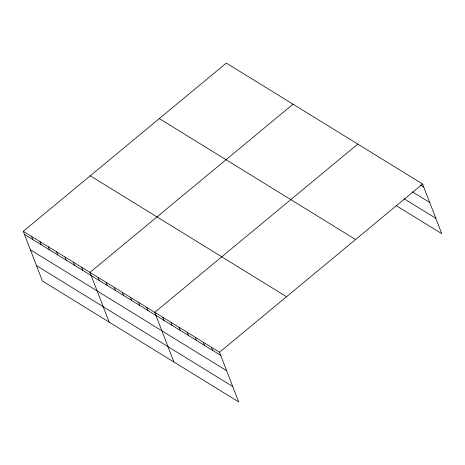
<?xml version="1.0" encoding="UTF-8"?>
<svg xmlns="http://www.w3.org/2000/svg" width="465" height="465" viewBox="0 0 465 465"><rect width="100%" height="100%" fill="white"/><g stroke="black" fill="none" stroke-linecap="round" stroke-linejoin="round"><path stroke-width="0.7" d="M23.25 231.32L219.515 352.226L238.685 401.911L42.42 281L23.25 231.32L226.316 63.089L422.58 184.001L441.75 233.68L396.064 205.536M293.043 104.201L89.978 272.426L109.153 322.111M357.812 144.098L154.746 312.329L173.916 362.008M219.515 352.226L422.58 184.001M420.314 184.977L423.784 187.116M412.362 191.795L429.712 202.484M404.015 198.718L435.821 218.312M159.303 118.604L355.568 239.516M90.262 175.805L286.527 296.711M24.453 234.436L220.718 355.347M30.382 249.804L226.647 370.71M36.491 265.637L232.756 386.543M211.418 347.239L212.621 350.36M203.321 342.252L204.524 345.373M195.224 337.265L196.428 340.386M187.133 332.277L188.337 335.393M179.037 327.29L180.24 330.406M170.94 322.303L172.143 325.419M162.843 317.316L164.046 320.432M146.649 307.342L147.853 310.457M138.558 302.355L139.756 305.47M130.462 297.368L131.665 300.483M122.365 292.38L123.568 295.496M114.268 287.393L115.471 290.509M106.171 282.406L107.374 285.522M98.074 277.419L99.278 280.535M81.637 267.288L82.84 270.409M73.296 262.15L74.499 265.271M64.955 257.011L66.158 260.133M56.614 251.873L57.817 254.994M48.273 246.735L49.476 249.85M39.932 241.597L41.135 244.712M31.591 236.458L32.794 239.574"/></g></svg>
